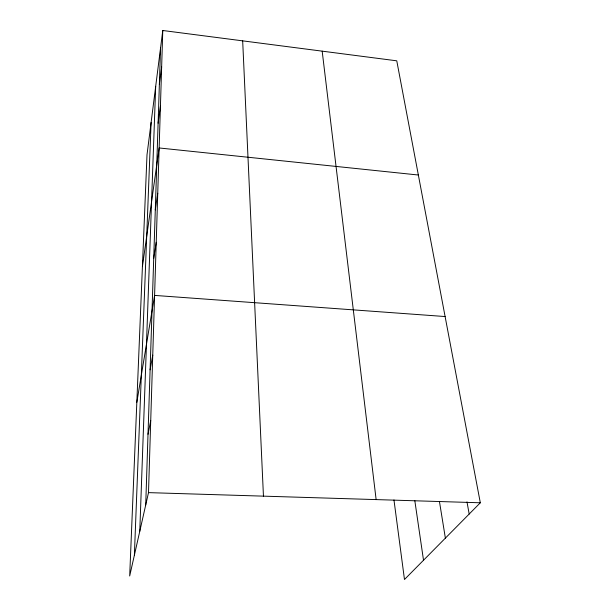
<?xml version="1.0" encoding="UTF-8"?>
<svg xmlns="http://www.w3.org/2000/svg" width="610" height="610" viewBox="0 0 610 610"><rect width="100%" height="100%" fill="white"/><g stroke="black" fill="none" stroke-linecap="round" stroke-linejoin="round"><path stroke-width="0.91" d="M162.771 30.5L147.01 154.787L129.686 575.992L148.504 492.628L162.771 30.5L396.767 60.817L480.314 502.785L404.476 579.5L393.968 499.964M145.714 505.011L160.544 48.045M139.774 531.302L155.687 86.338M134.368 555.275L151.105 122.503M159.37 84.332L161.65 66.909M158.104 123.197L160.438 105.965M142.412 266.631L159.141 147.963L418.353 175.017M155.291 209.878L157.746 193.263M153.72 258.396L156.236 242.254M136.831 402.295L154.597 295.408L445.109 316.544M150.098 369.851L152.752 355.127M148.009 434.274L150.731 420.572M148.504 492.628L480.314 502.785M466.986 501.877L469.182 514.047M439.444 501.489L445.376 538.119M414.83 500.734L423.515 560.239M322.179 51.156L376.134 499.598M242.673 40.855L263.451 496.151"/></g></svg>
